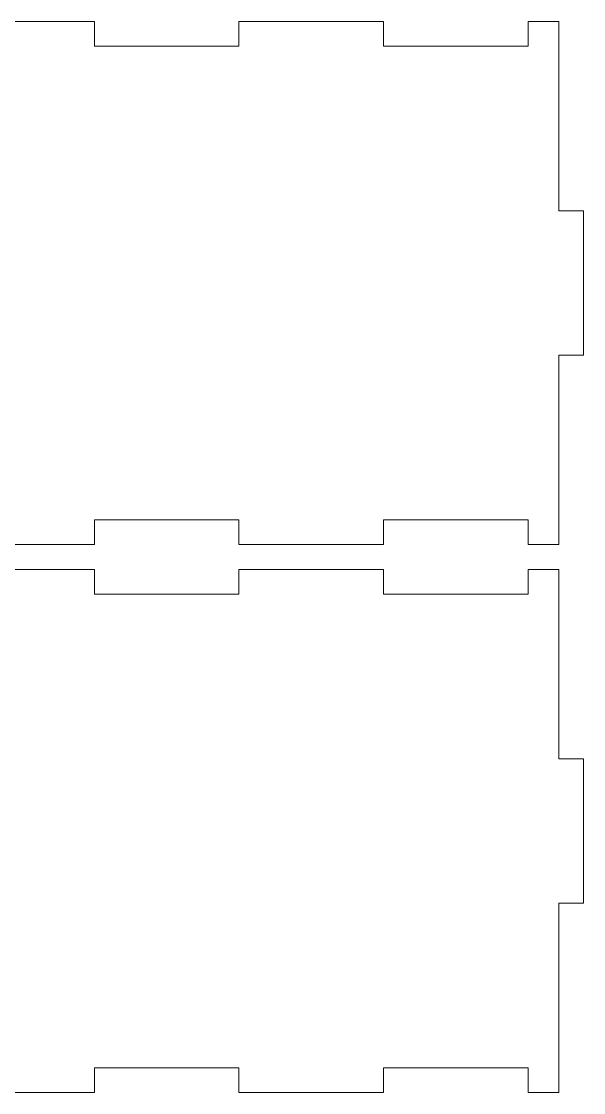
# Model space of a CAD drawing. Extents: x 0 to 19.1, y 0 to 10.4.
# Drawn here: x 6.82 to 9.5, y 0 to 5.12 of the extents above; entities that cross this region are included whole.
import ezdxf

# ---------------------------------------------------------------- set-up
doc = ezdxf.new("R2010")
doc.units = 0
doc.layers.get('0').update_dxf_attribs({"lineweight": 0})

msp = doc.modelspace()

# ---------------------------------------------------------------- linework, layer by layer
for p, q in [((7.165, 5.118), (6.475, 5.118)), ((7.165, 5), (7.165, 5.118)), ((8.545, 5.118), (7.855, 5.118)), ((7.855, 5.118), (7.855, 5)), ((8.545, 5), (8.545, 5.118)), ((9.382, 5.118), (9.235, 5.118)), ((9.235, 5.118), (9.235, 5)), ((9.382, 5), (9.382, 5.118)), ((7.855, 5), (7.165, 5)), ((9.235, 5), (8.545, 5)), ((9.382, 4.213), (9.382, 5)), ((9.5, 4.213), (9.382, 4.213)), ((9.5, 3.523), (9.5, 4.213)), ((9.382, 2.736), (9.382, 3.523)), ((9.382, 3.523), (9.5, 3.523)), ((7.165, 2.618), (7.165, 2.736)), ((7.165, 2.736), (7.855, 2.736)), ((7.855, 2.736), (7.855, 2.618)), ((8.545, 2.618), (8.545, 2.736)), ((8.545, 2.736), (9.235, 2.736)), ((9.235, 2.736), (9.235, 2.618)), ((9.382, 2.618), (9.382, 2.736)), ((6.475, 2.618), (7.165, 2.618)), ((7.855, 2.618), (8.545, 2.618)), ((9.235, 2.618), (9.382, 2.618)), ((7.165, 2.5), (6.475, 2.5)), ((7.165, 2.382), (7.165, 2.5)), ((8.545, 2.5), (7.855, 2.5)), ((7.855, 2.5), (7.855, 2.382)), ((8.545, 2.382), (8.545, 2.5)), ((9.382, 2.5), (9.235, 2.5)), ((9.235, 2.5), (9.235, 2.382)), ((9.382, 2.382), (9.382, 2.5)), ((7.855, 2.382), (7.165, 2.382)), ((9.235, 2.382), (8.545, 2.382)), ((9.382, 1.595), (9.382, 2.382)), ((9.5, 1.595), (9.382, 1.595)), ((9.5, 0.905), (9.5, 1.595)), ((9.382, 0.118), (9.382, 0.905)), ((9.382, 0.905), (9.5, 0.905)), ((7.165, 0), (7.165, 0.118)), ((7.165, 0.118), (7.855, 0.118)), ((7.855, 0.118), (7.855, 0)), ((8.545, 0), (8.545, 0.118)), ((8.545, 0.118), (9.235, 0.118)), ((9.235, 0.118), (9.235, 0)), ((9.382, 0), (9.382, 0.118)), ((6.475, 0), (7.165, 0)), ((7.855, 0), (8.545, 0)), ((9.235, 0), (9.382, 0))]:
    msp.add_line(p, q)

doc.saveas('drawing.dxf')
